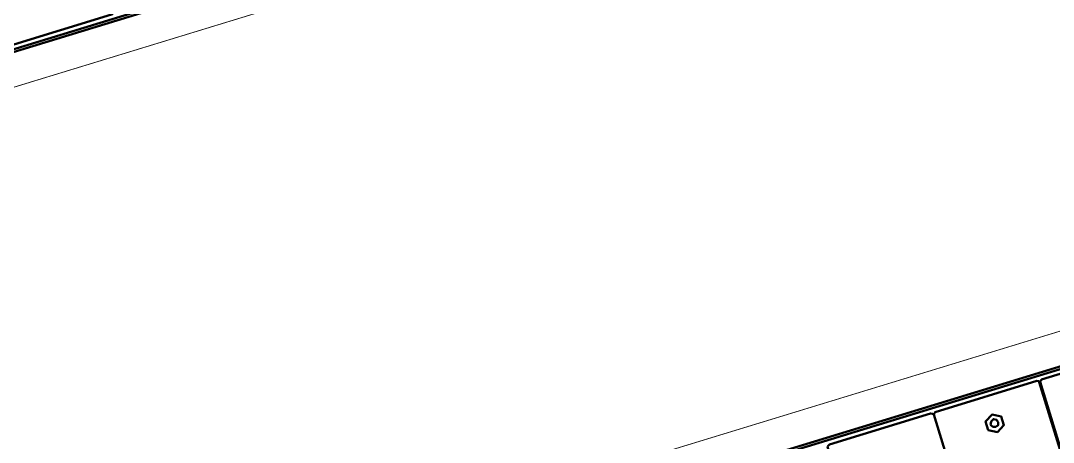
# Model space of a CAD drawing. Header units: inches. Extents: x 543393 to 2689207, y 1841861 to 9121372.
# Drawn here: x 547518.162 to 547519.694, y 1841967.973 to 1841968.599 of the extents above; entities that cross this region are included whole.
import ezdxf

# ---------------------------------------------------------------- set-up
doc = ezdxf.new("R2010")
doc.units = ezdxf.units.IN
doc.header["$MEASUREMENT"] = 0
doc.layers.add('Kich thuoc', color=8, linetype='Continuous', lineweight=18)

# ---------------------------------------------------------------- blocks, each defined once
blk = doc.blocks.new('Dan AC 220')
for points in [[(28.8, 958.9), (3788, 958.9), (3788, 3.9), (28.8, 3.9)], [(28.8, 3.9), (3788.8, 3.9), (3788.8, 958.9), (28.8, 958.9)]]:
    blk.add_lwpolyline(points, close=True)
at = {"lineweight": 50}
for points in [[(78.9, 904.8), (3737.9, 904.8)], [(128.9, 908.9), (3687.9, 908.9)], [(2250, 133.8), (2248.6, 133.8)], [(2250, 132.4), (2248.6, 132.4)], [(2250, 131.1), (2248.6, 131.1)], [(2250, 123), (2248.6, 123), (2250, 123)], [(2250, 121.6), (2248.6, 121.6)], [(2250, 104), (2248.6, 104)], [(2413.6, 104), (2413.6, 105.4)], [(3737.9, 58), (78.9, 58)], [(3687.9, 54), (128.9, 54)]]:
    blk.add_lwpolyline(points, dxfattribs=at)
for points in [[(3567.5, 895.4), (3567.5, 898.1), (3564.8, 898.1), (3406.5, 898.1), (3405.1, 898.1), (3403.8, 895.4), (3403.8, 734.4), (3405.1, 733), (3406.5, 731.7), (3564.8, 731.7), (3567.5, 733)], [(2248.6, 228.5), (2247.2, 231.2), (2245.9, 232.5), (2087.6, 232.5), (2084.9, 231.2), (2084.9, 228.5), (2084.9, 67.5), (2084.9, 66.2), (2087.6, 64.8), (2245.9, 64.8), (2247.2, 66.2), (2248.6, 67.5)], [(2413.6, 228.5), (2412.3, 231.2), (2410.9, 232.5), (2252.7, 232.5), (2250, 231.2), (2250, 228.5), (2250, 67.5), (2250, 66.2), (2252.7, 64.8), (2410.9, 64.8), (2412.3, 66.2), (2413.6, 67.5)], [(2578.7, 228.5), (2577.3, 231.2), (2574.6, 232.5), (2417.7, 232.5), (2415, 231.2), (2413.6, 228.5), (2413.6, 67.5), (2415, 66.2), (2417.7, 64.8), (2574.6, 64.8), (2577.3, 66.2), (2578.7, 67.5)], [(2248.6, 127), (2250, 127)], [(2343.3, 113.5), (2343.3, 100), (2331.1, 93.2), (2318.9, 100), (2318.9, 113.5), (2331.1, 120.3)], [(2337.9, 106.7), (2335.2, 110.8), (2331.1, 112.2), (2327.1, 110.8), (2325.7, 106.7), (2327.1, 102.7), (2331.1, 100), (2335.2, 102.7)]]:
    blk.add_lwpolyline(points, close=True, dxfattribs=at)
blk = doc.blocks.new('NDK1')
for p in [(240604.4, 56712.7), (240604.4, 54957.5)]:
    blk.add_blockref('Dan AC 220', p)

msp = doc.modelspace()

# ---------------------------------------------------------------- block references
at = {"layer": 'Kich thuoc', "xscale": 0.001, "yscale": 0.001, "zscale": 0.001, "rotation": 197.0123114188912}
msp.add_blockref('NDK1', (547735.2883, 1842093.4113), dxfattribs=at)

doc.saveas('drawing.dxf')
